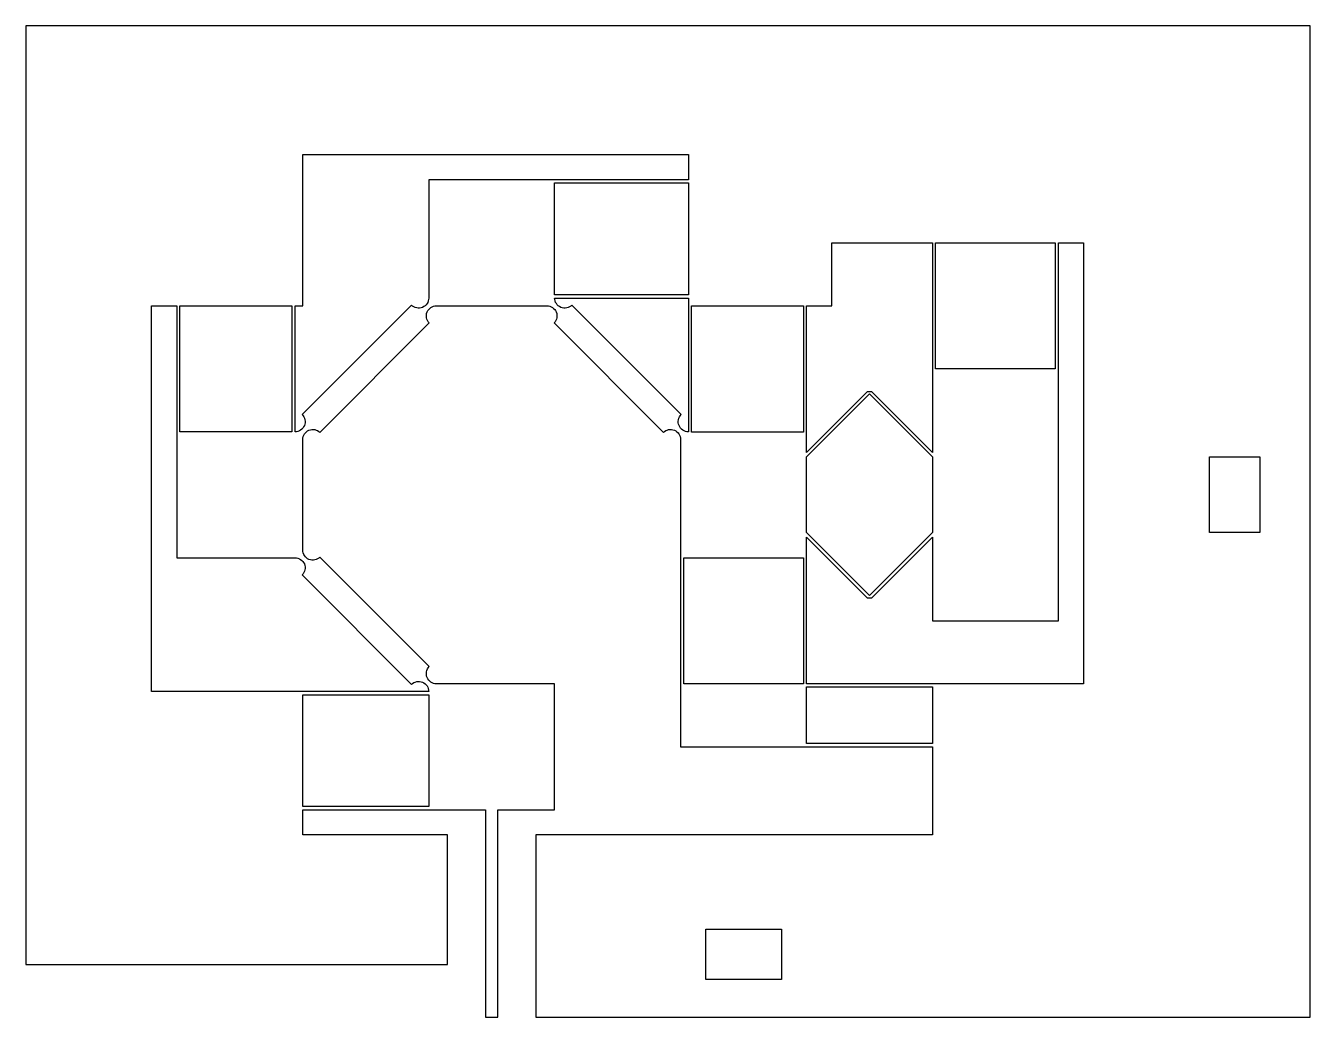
# Model space of a CAD drawing. Header units: millimetres. Extents: x -168 to 240, y -66 to 249.
import ezdxf

# ---------------------------------------------------------------- set-up
doc = ezdxf.new("R2010")
doc.units = ezdxf.units.MM

msp = doc.modelspace()

# ---------------------------------------------------------------- linework, layer by layer
for points in [[(40, 20), (120, 20), (120, -8), (-6, -8), (-6, -65.87), (240, -65.87), (240, 248.91), (-168, 248.91), (-168, -49.14), (-34, -49.14), (-34, -8), (-80, -8), (-80, 0), (-22, 0), (-22, -65.87), (-18, -65.87), (-18, 0), (0, 0), (0, 40), (-37.54, 40, -0.668179), (-39.81, 45.46), (-74.54, 80.19, -0.668179), (-80, 82.46), (-80, 117.54, -0.668179), (-74.54, 119.81), (-39.81, 154.54, -0.668179), (-37.54, 160), (-2.46, 160, -0.668179), (-0.19, 154.54), (34.54, 119.81, -0.668179), (40, 117.54)], [(42.46, 200), (-40, 200), (-40, 162.46, -0.668179), (-45.46, 160.19), (-80.19, 125.46, -0.668179), (-82.46, 120), (-82.46, 160), (-80, 160), (-80, 208), (42.46, 208)], [(-120, 160), (-120, 80), (-82.46, 80, -0.668179), (-80.19, 74.54), (-45.46, 39.81, -0.668179), (-40, 37.54), (-128, 37.54), (-128, 160)], [(42.46, 162.46), (42.46, 120, -0.668179), (40.19, 125.46), (5.46, 160.19, -0.668179), (0, 162.46)]]:
    msp.add_lwpolyline(points, format="xyb", close=True)
for points in [[(42.46, 199), (42.46, 163.46), (0, 163.46), (0, 199)], [(168, 40), (80, 40), (80, 86.59), (99.29, 67.29), (100.71, 67.29), (120, 86.59), (120, 60), (160, 60), (160, 180), (168, 180)], [(80, 113.41), (80, 160), (88, 160), (88, 180), (120, 180), (120, 113.41), (100.71, 132.71), (99.29, 132.71)], [(159, 140), (121, 140), (121, 180), (159, 180)], [(-83.46, 160), (-83.46, 120), (-119, 120), (-119, 160)], [(43.46, 160), (79, 160), (79, 119.9), (43.46, 119.9)], [(80, 88), (80, 112), (100, 132), (120, 112), (120, 88), (100, 68)], [(208, 112), (224, 112), (224, 88), (208, 88)], [(41, 80), (79, 80), (79, 40), (41, 40)], [(80, 39), (120, 39), (120, 21), (80, 21)], [(-40, 1), (-80, 1), (-80, 36.54), (-40, 36.54)], [(72, -37.87), (72, -53.87), (48, -53.87), (48, -37.87)]]:
    msp.add_lwpolyline(points, close=True)

doc.saveas('drawing.dxf')
